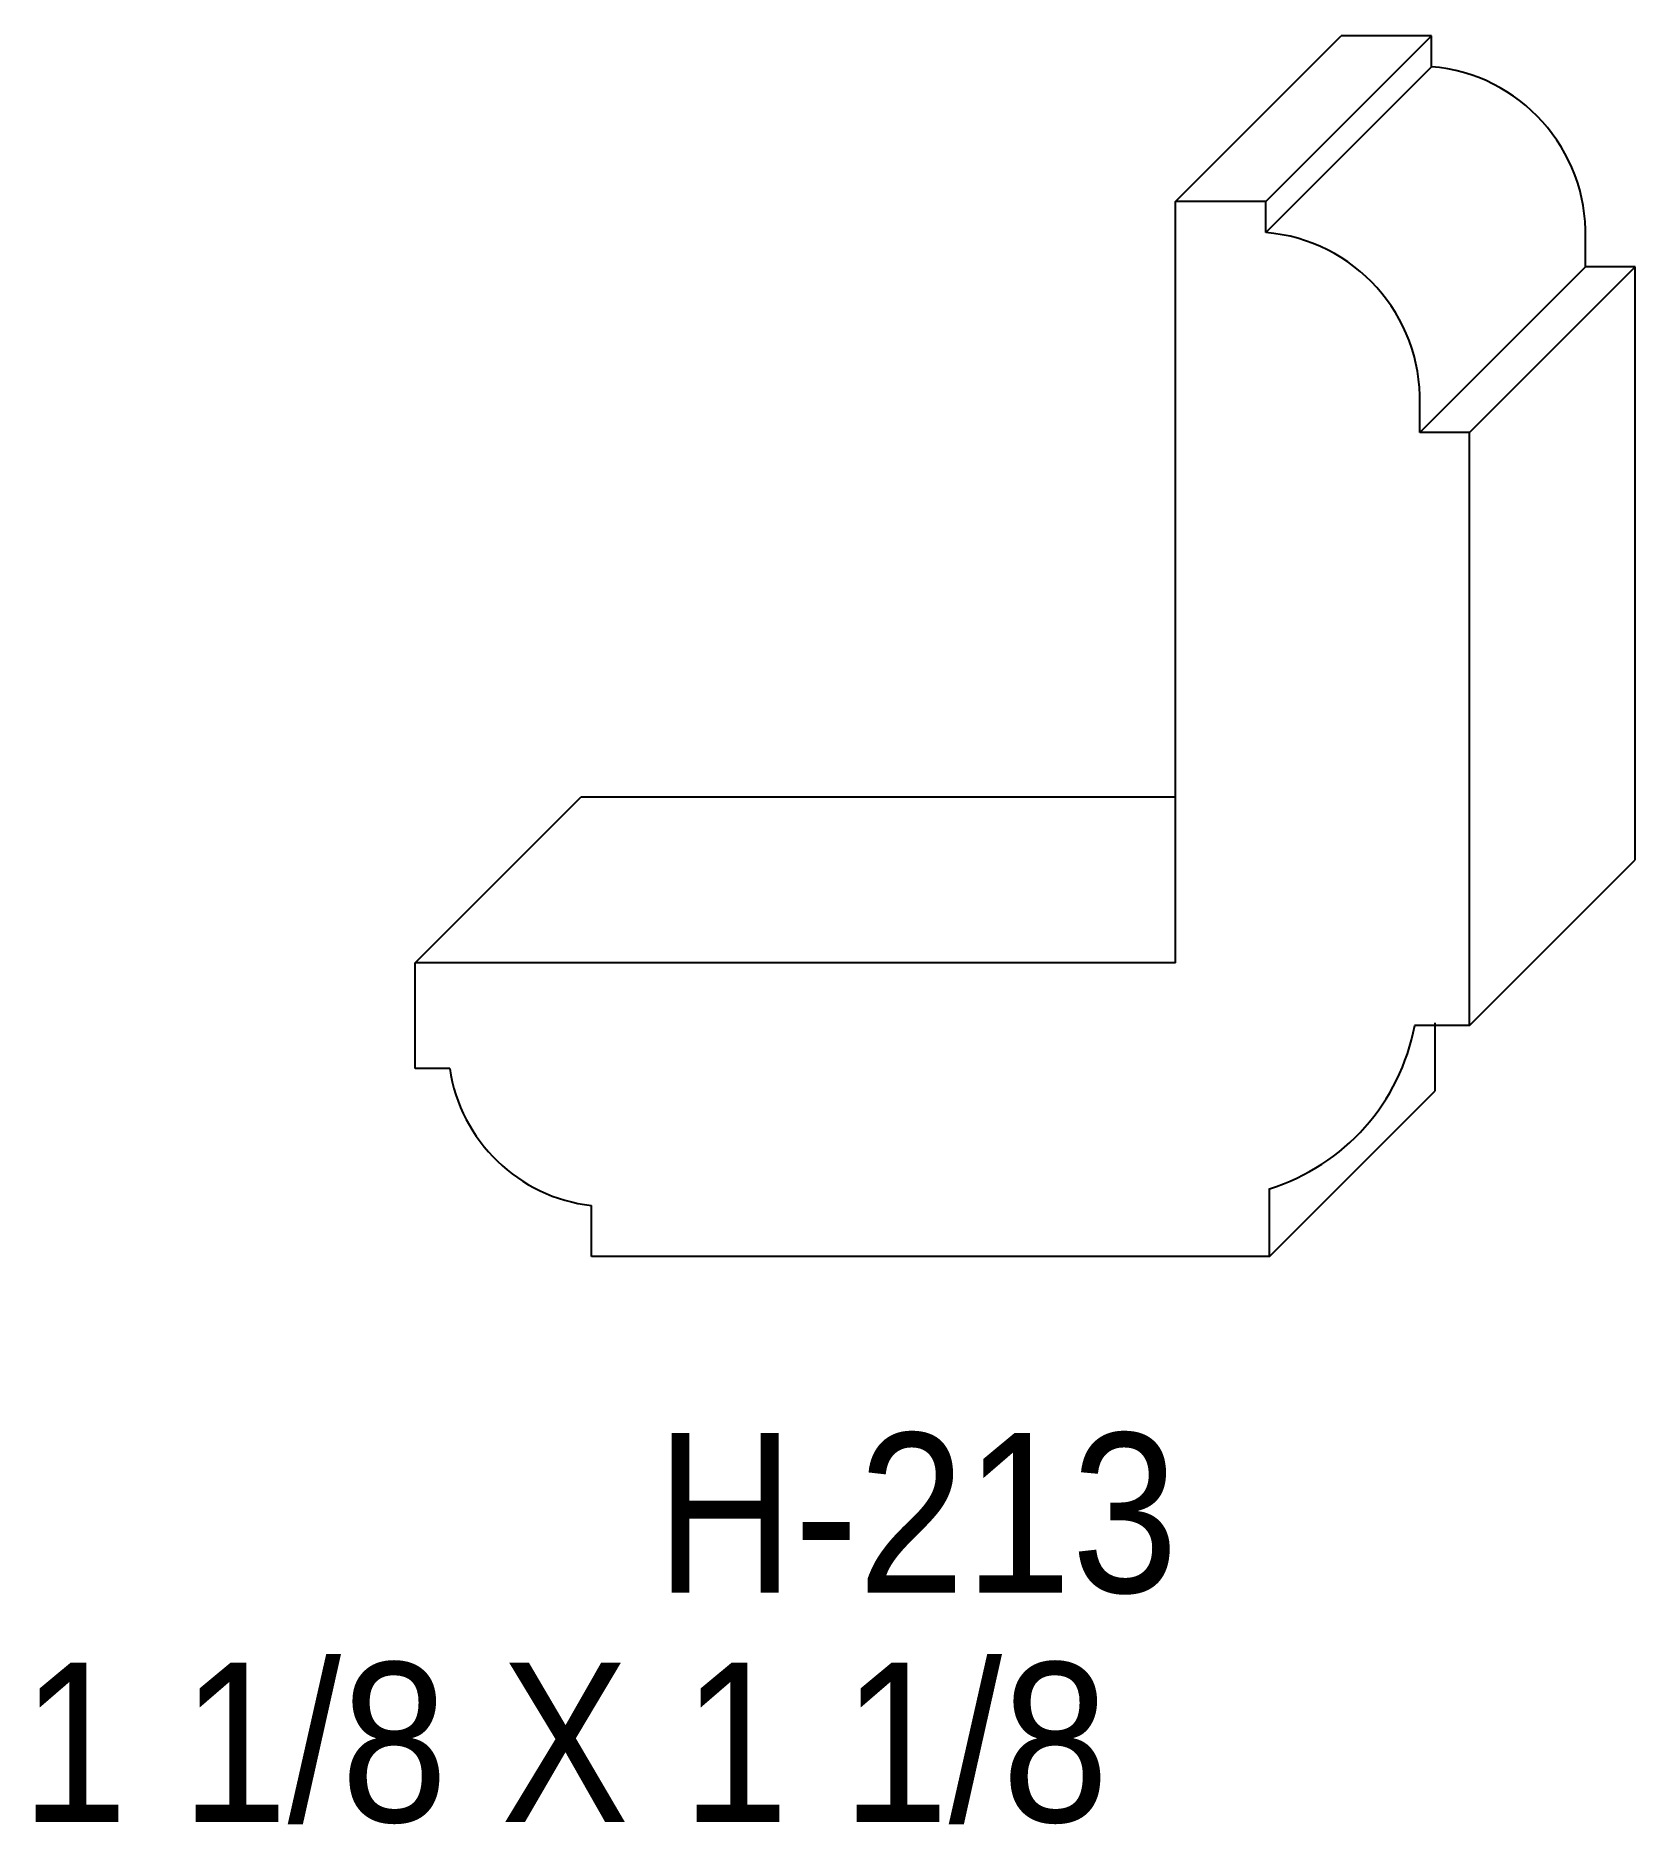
# Model space of a CAD drawing. Extents: x 86.69 to 88.4, y 148.38 to 150.29.
import ezdxf

# ---------------------------------------------------------------- set-up
doc = ezdxf.new("R2010")
doc.units = 0
doc.header["$LTSCALE"] = 5
doc.layers.add('PROFILE', color=7, linetype='CONTINUOUS')
doc.styles.add('TXT', font='TXT', dxfattribs={"height": 3.5})

msp = doc.modelspace()

# ---------------------------------------------------------------- linework, layer by layer
at = {"layer": 'PROFILE', "color": 1, "linetype": 'CONTINUOUS'}
for p, q in [((87.9052, 150.1146), (88.0819, 150.2914)), ((88.0013, 150.1146), (88.1781, 150.2914)), ((88.1781, 150.2914), (88.0819, 150.2914)), ((88.1781, 150.2914), (88.0819, 150.2914)), ((88.1781, 150.2584), (88.1781, 150.2914)), ((88.0013, 150.0816), (88.1781, 150.2584)), ((87.9052, 149.303), (87.9052, 150.1146)), ((88.0013, 150.1146), (87.9052, 150.1146)), ((88.0013, 150.1146), (87.9052, 150.1146)), ((88.0013, 150.0816), (88.0013, 150.1146)), ((88.3425, 150.0451), (88.3425, 150.0756)), ((88.1657, 149.8683), (88.3425, 150.0451)), ((88.2187, 149.8683), (88.3955, 150.0451)), ((88.3955, 150.0451), (88.3425, 150.0451)), ((88.3955, 149.4129), (88.3955, 150.0451)), ((88.1657, 149.8683), (88.1657, 149.8989)), ((88.2187, 149.8683), (88.1657, 149.8683)), ((88.2187, 149.2362), (88.2187, 149.8683)), ((87.094, 149.303), (87.2708, 149.4797)), ((87.9052, 149.4797), (87.2708, 149.4797)), ((88.2187, 149.2362), (88.3955, 149.4129)), ((87.9052, 149.303), (87.094, 149.303)), ((87.094, 149.1903), (87.094, 149.303)), ((88.1822, 149.1666), (88.1822, 149.239)), ((88.2187, 149.2362), (88.1602, 149.2362)), ((87.131, 149.1903), (87.094, 149.1903)), ((88.0055, 148.9899), (88.1822, 149.1666)), ((88.0055, 148.9899), (88.0055, 149.0623)), ((87.2822, 148.9899), (87.2822, 149.0442)), ((88.0055, 148.9899), (87.2822, 148.9899))]:
    msp.add_line(p, q, dxfattribs=at)
for centre, major_axis, start_param, end_param in [((88.1634, 150.0799), (0, 0.1791), -1.594421, -0.081804), ((87.9867, 149.9031), (0, 0.1791), -1.594421, -0.081804), ((87.9384, 149.2777), (0, 0.2257), -2.839591, -1.75585), ((87.3019, 149.2159), (0, 0.1728), -4.563705, -3.25604)]:
    msp.add_ellipse(centre, major_axis=major_axis, ratio=1, start_param=start_param, end_param=end_param, dxfattribs=at)

# ---------------------------------------------------------------- texts
at = {"layer": 'PROFILE', "color": 1, "linetype": 'CONTINUOUS', "style": 'TXT', "width": 0.9}
for s, height, p in [('H-213', 0.16996, (87.3508, 148.6317)), ('1 1/8 X 1 1/8', 0.169956, (86.6739, 148.3871))]:
    msp.add_text(s, height=height, dxfattribs=at).set_placement(p)

doc.saveas('drawing.dxf')
